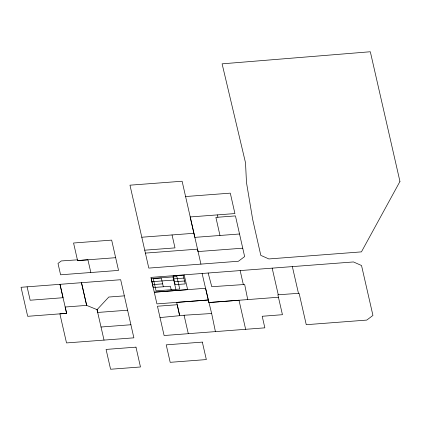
<?xml version="1.0" encoding="UTF-8"?>
<svg xmlns="http://www.w3.org/2000/svg" width="421" height="421" viewBox="0 0 421 421"><rect width="100%" height="100%" fill="white"/><g stroke="black" fill="none" stroke-linecap="round" stroke-linejoin="round"><path stroke-width="0.63" d="M97.077 309.651L108.802 297.037L124.337 295.858L133.873 337.837L66.518 342.931L59.887 313.861L66.618 313.345L59.987 284.322L21.05 287.285L27.681 316.308L66.618 313.345L65.166 307.025L86.637 305.388L97.077 309.651L97.714 312.456L127.6 310.198M179.699 315.682L177.236 304.725L157.459 306.23L160.022 317.571L184.114 315.255M200.928 264.125L182.114 181.235L129.973 185.177L148.802 268.098L238.439 261.246L244.638 256.584L235.45 215.905L215.889 217.383L219.972 235.471M184.198 274.866L150.918 277.407L156.928 303.894L208.348 299.984L211.658 313.513L215.415 331.606L264.851 327.843L262.204 316.271L282.438 314.697L277.881 294.811L299.11 293.284L306.256 324.696L366.77 320.086L372.938 315.429L361.534 265.514L353.466 261.951L184.156 274.845L187.65 289.648L154.265 292.195L205.559 288.269M173.82 278.855L183.903 278.086M151.902 281.712L173.715 280.049M174.483 281.765L184.566 280.996M152.57 284.622L162.653 283.854M202.106 273.487L208.895 302.536L239.002 300.231L245.648 329.296M185.54 196.539L230.298 193.15L234.918 213.568L190.171 216.952L194.818 237.37L239.533 233.992M141.798 237.228L193.939 233.287M144.729 250.185L174.994 247.89L172.047 234.944M145.408 253.1L197.517 249.153L198.08 251.59M115.649 257.689L111.665 240.112L73.564 243.012L77.575 260.588L87.905 259.783L90.852 272.524L118.538 270.403L115.649 257.689L77.575 260.588L77.359 259.841L61.292 260.946L58.003 263.43L60.592 274.808L90.81 272.503M198.038 251.569L242.743 248.185M208.163 273.029L211.774 286.706L244.669 284.491L247.732 299.578M208.895 302.536L278.439 297.242M101.035 327.012L130.91 324.749M188.255 333.664L215.415 331.606M211.658 313.513L184.072 315.24L188.298 333.685L164.106 335.526L160.022 317.571M205.601 288.285L208.348 299.984L176.662 302.378L179.656 315.661M172.978 276.907L175.889 289.359M171.173 289.722L170.373 286.227L153.239 287.532L151.234 278.802L161.317 278.034L163.322 286.764M292.348 266.609L298.463 293.326M272.171 268.145L278.27 294.784M240.154 270.587L243.343 284.585M217.368 214.899L217.899 217.231M97.035 309.635L104.024 340.1M81.5 282.702L86.679 305.409M81.458 282.686L86.637 305.388M27.107 286.833L30.17 300.226L63.05 297.715L59.987 284.322L120.669 279.723L124.337 295.858M399.95 181.477L361.434 251.879L268.872 258.947L260.804 255.368L252.679 219.436L246.474 182.498L245.522 162.801L222.099 63.839L370.322 51.751L399.95 181.477M183.235 275.176L173.152 275.944L175.152 284.675L185.235 283.907L183.235 275.176M176.883 276.608L153.197 278.418L156.049 290.874L179.735 289.064L176.883 276.608M135.972 347.151L106.081 349.425L110.586 369.249L140.472 366.975L135.972 347.151M202.338 342.105L166.221 344.852L170.189 362.323L206.337 359.576L202.338 342.105"/></g></svg>
